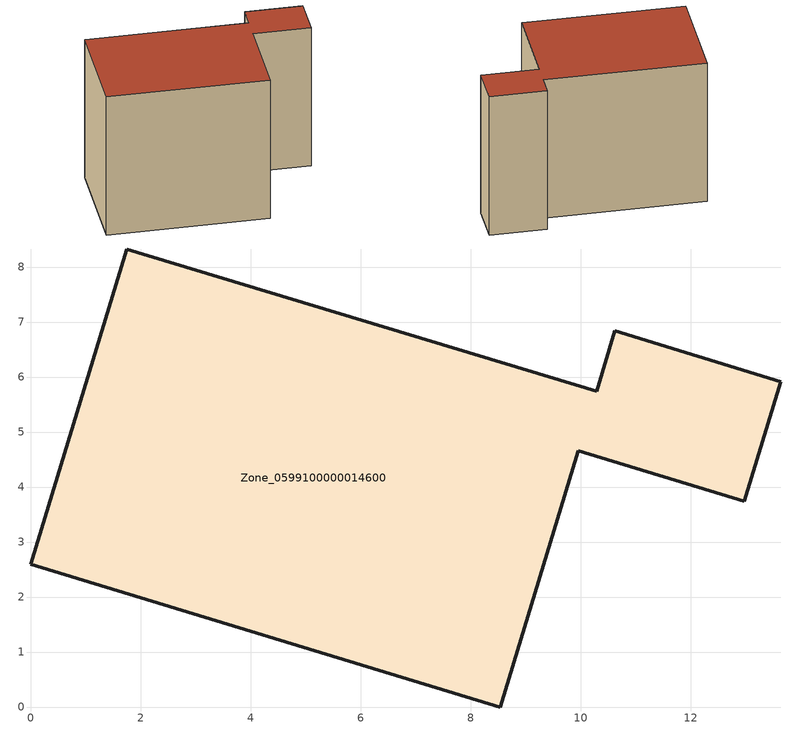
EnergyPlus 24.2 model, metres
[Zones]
Zone_0599100000014600
 floor ground (C_G): 0,2.6 1.75,8.33 10.29,5.74 10.62,6.84 13.64,5.92 12.98,3.74 9.96,4.66 8.54,0 z0
 wall outside (C_F): 1.75,8.33 0,2.6 8.54,0 9.96,4.66 12.98,3.74 13.64,5.92 10.62,6.84 10.29,5.74 1.75,8.33 z0:8.64
 roof outside (C_R): 13.64,5.92 10.62,6.84 10.29,5.74 1.75,8.33 0,2.6 8.54,0 9.96,4.66 12.98,3.74 z8.64
[BUILDING]
Pand.0599100000014600: North Axis=0; Terrain=City; Loads Convergence Tolerance Value=0.04; Temperature Convergence Tolerance Value=0.4; Solar Distribution=FullExterior; Maximum Number of Warmup Days=25; Minimum Number of Warmup Days=1
[Site:Location]
Rotterdam.The.Hague.AP_ZH_NLD Design_Conditions: Latitude=51.96; Longitude=4.45; Time Zone=1; Elevation=-4.5
[SITE:GROUNDTEMPERATURE:BUILDINGSURFACE]
18, 18, 18, 18, 18, 18, 18, 18, 18, 18, 18, 18
[MATERIAL] Thermal Absorptance=0.9; Solar Absorptance=0.7; Visible Absorptance=0.7
Name | Roughness | Thickness | Conductivity | Density | Specific Heat
G.TI.1975-1991 | MediumSmooth | 0.15 | 0.288461 | 540 | 1210
F.TI.1975-1991 | Rough | 0.3 | 0.230769 | 1920 | 840
R.TI.1975-1991 | MediumRough | 0.2 | 0.153846 | 1500 | 1000
[CONSTRUCTION]
C_G: G.TI.1975-1991
C_F: F.TI.1975-1991
C_R: R.TI.1975-1991
[ZONE]
Zone_0599100000014600: Type=1; Multiplier=1; Ceiling Height=Autocalculate; Volume=Autocalculate; Floor Area=autocalculate; Part of Total Floor Area=Yes
[ZONEINFILTRATION:DESIGNFLOWRATE]
Infil_Zone_0599100000014600: Zone or ZoneList or Space or SpaceList=Zone_0599100000014600; Schedule=AlwaysOn; Design Flow Rate Calculation Method=Flow/Area; Flow Rate per Floor Area=0.003; Constant Term Coefficient=1; Temperature Term Coefficient=0; Velocity Term Coefficient=0; Velocity Squared Term Coefficient=0
[HVACTEMPLATE:ZONE:IDEALLOADSAIRSYSTEM]
Zone_0599100000014600: Maximum Heating Supply Air Temperature=50; Minimum Cooling Supply Air Temperature=13; Maximum Heating Supply Air Humidity Ratio=0.0156; Minimum Cooling Supply Air Humidity Ratio=0.0077; Heating Limit=NoLimit; Cooling Limit=NoLimit; Dehumidification Control Type=ConstantSensibleHeatRatio; Cooling Sensible Heat Ratio=0.7; Dehumidification Setpoint=60; Humidification Control Type=None; Humidification Setpoint=30; Outdoor Air Method=None; Outdoor Air Flow Rate per Person=0.00944; Outdoor Air Flow Rate per Zone Floor Area=0; Outdoor Air Flow Rate per Zone=0; Demand Controlled Ventilation Type=None; Outdoor Air Economizer Type=NoEconomizer; Heat Recovery Type=None; Sensible Heat Recovery Effectiveness=0.7; Latent Heat Recovery Effectiveness=0.65
[ZONECONTROL:THERMOSTAT]
ThermostatControl_Zone_0599100000014600: Zone or ZoneList=Zone_0599100000014600; Control Type Schedule=DualSetpointControlType; Control 1=Thermostat_Zone_0599100000014600; Temperature Difference Between Cutout And Setpoint=0
[THERMOSTATSETPOINT:DUALSETPOINT]
Thermostat_Zone_0599100000014600: Heating Setpoint Temperature Schedule=HeatingSetpoint_Zone_0599100000014600; Cooling Setpoint Temperature Schedule=CoolingSetpoint_Zone_0599100000014600
[SCHEDULE:COMPACT]
HeatingSetpoint_Zone_0599100000014600: Through: 12/31, For: AllDays, Until: 24:00, 21
CoolingSetpoint_Zone_0599100000014600: Through: 12/31, For: AllDays, Until: 24:00, 24
DualSetpointControlType: Through: 12/31, For: AllDays, Until: 24:00, 4
AlwaysOn: Through: 12/31, For: AllDays, Until: 24:00, 1
